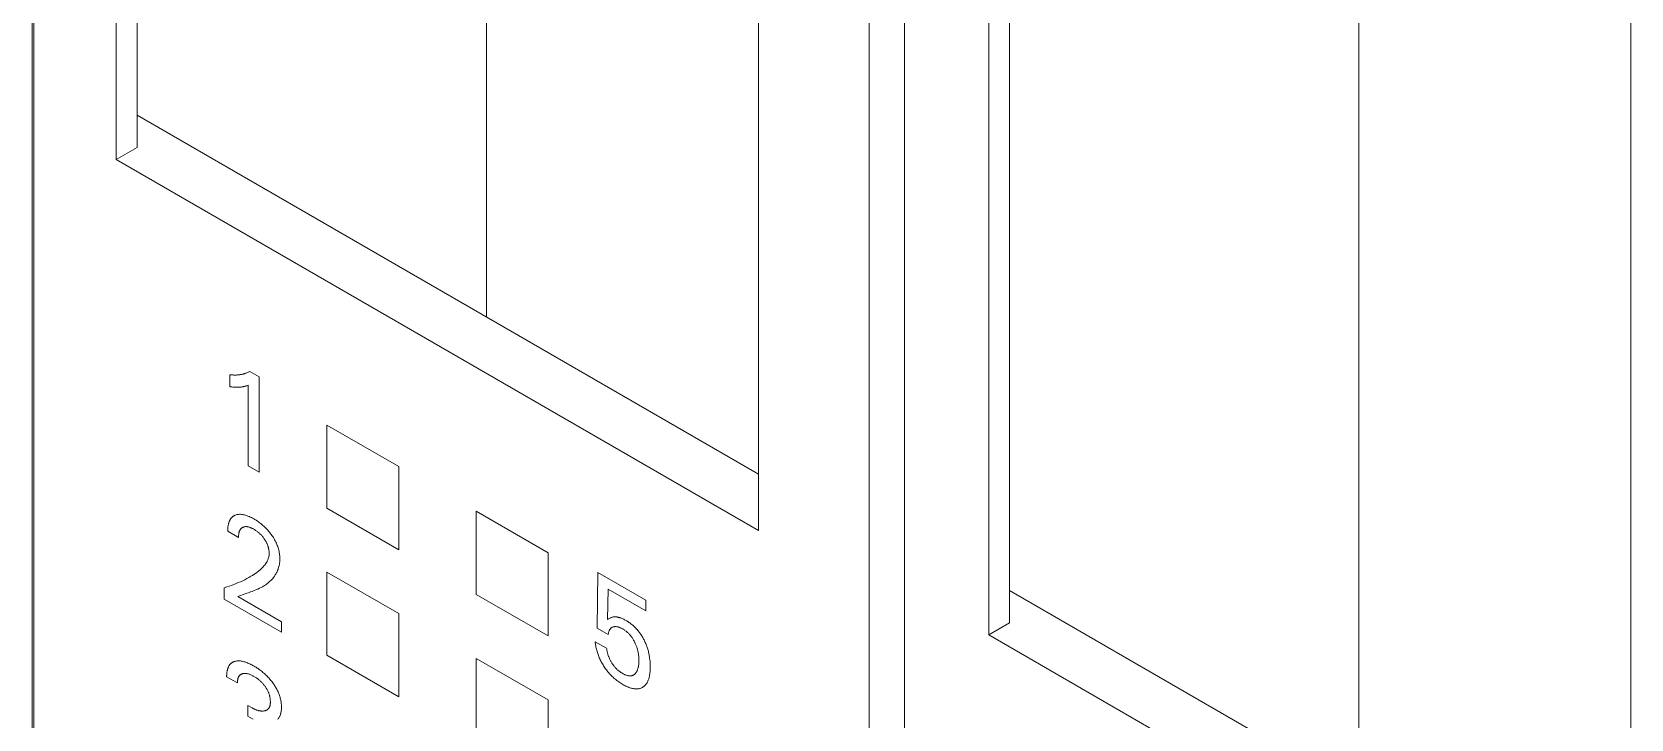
# Model space of a CAD drawing. Header units: inches. Extents: x 67578 to 72421, y -34894 to -31675.
# Drawn here: x 69258.28 to 69290.77, y -33394.44 to -33380.48 of the extents above; entities that cross this region are included whole.
import ezdxf

# ---------------------------------------------------------------- set-up
doc = ezdxf.new("R2010")
doc.units = ezdxf.units.IN
doc.header["$MEASUREMENT"] = 0

# ---------------------------------------------------------------- blocks, each defined once
blk = doc.blocks.new('ET200S')
at = {"lineweight": 0}
for p, q in [((76.1, 30.994), (76.1, -34.49)), ((76.122, -34.556), (76.122, 30.927)), ((86.794, -40.491), (86.794, 24.993)), ((87.243, 24.924), (87.243, -40.56)), ((77.177, 16.909), (77.177, -22.283)), ((77.444, -22.129), (77.444, 16.818)), ((81.903, 12.452), (81.903, -24.291)), ((85.38, 12.173), (85.38, -27.019)), ((88.321, 10.839), (88.321, -28.353)), ((88.587, -28.199), (88.587, 10.748)), ((93.046, 6.382), (93.046, -30.361)), ((96.523, 6.103), (96.523, -33.089)), ((77.444, -21.716), (85.38, -26.298)), ((77.177, -22.283), (77.444, -22.129)), ((85.38, -27.019), (77.177, -22.283)), ((78.627, -25.183), (78.627, -25.03)), ((78.636, -25.031), (78.627, -25.03)), ((78.646, -25.032), (78.636, -25.031)), ((78.655, -25.033), (78.646, -25.032)), ((78.664, -25.033), (78.655, -25.033)), ((78.674, -25.034), (78.664, -25.033)), ((78.683, -25.034), (78.674, -25.034)), ((78.692, -25.034), (78.683, -25.034)), ((78.701, -25.034), (78.692, -25.034)), ((78.71, -25.034), (78.701, -25.034)), ((78.719, -25.033), (78.71, -25.034)), ((78.728, -25.033), (78.719, -25.033)), ((78.736, -25.032), (78.728, -25.033)), ((78.745, -25.031), (78.736, -25.032)), ((78.753, -25.03), (78.745, -25.031)), ((78.762, -25.029), (78.753, -25.03)), ((78.77, -25.027), (78.762, -25.029)), ((78.779, -25.025), (78.77, -25.027)), ((78.787, -25.024), (78.779, -25.025)), ((78.795, -25.022), (78.787, -25.024)), ((78.803, -25.02), (78.795, -25.022)), ((78.812, -25.017), (78.803, -25.02)), ((78.82, -25.015), (78.812, -25.017)), ((78.828, -25.012), (78.82, -25.015)), ((78.836, -25.009), (78.828, -25.012)), ((78.843, -25.006), (78.836, -25.009)), ((78.851, -25.003), (78.843, -25.006)), ((78.859, -24.999), (78.851, -25.003)), ((78.866, -24.996), (78.859, -24.999)), ((78.874, -24.992), (78.866, -24.996)), ((78.881, -24.988), (78.874, -24.992)), ((78.881, -24.988), (79.001, -25.058)), ((79.001, -25.058), (79.001, -26.276)), ((78.627, -25.183), (78.64, -25.184)), ((78.64, -25.184), (78.653, -25.186)), ((78.653, -25.186), (78.666, -25.187)), ((78.666, -25.187), (78.679, -25.188)), ((78.679, -25.188), (78.692, -25.189)), ((78.692, -25.189), (78.702, -25.189)), ((78.702, -25.189), (78.711, -25.19)), ((78.711, -25.19), (78.721, -25.19)), ((78.721, -25.19), (78.73, -25.19)), ((78.73, -25.19), (78.739, -25.189)), ((78.739, -25.189), (78.748, -25.189)), ((78.748, -25.189), (78.756, -25.189)), ((78.756, -25.189), (78.764, -25.188)), ((78.764, -25.188), (78.772, -25.187)), ((78.772, -25.187), (78.78, -25.186)), ((78.78, -25.186), (78.788, -25.185)), ((78.788, -25.185), (78.795, -25.184)), ((78.795, -25.184), (78.802, -25.182)), ((78.802, -25.182), (78.809, -25.181)), ((78.809, -25.181), (78.815, -25.179)), ((78.815, -25.179), (78.822, -25.177)), ((78.822, -25.177), (78.829, -25.175)), ((78.829, -25.175), (78.837, -25.173)), ((78.837, -25.173), (78.848, -25.169)), ((78.848, -25.169), (78.859, -25.165)), ((78.859, -26.194), (78.859, -25.165)), ((80.784, -26.202), (79.864, -25.672)), ((79.864, -25.672), (79.864, -26.733)), ((79.001, -26.276), (78.859, -26.194)), ((80.784, -27.264), (80.784, -26.202)), ((79.864, -26.733), (80.784, -27.264)), ((78.605, -26.955), (78.604, -26.961)), ((78.606, -26.949), (78.605, -26.955)), ((78.608, -26.943), (78.606, -26.949)), ((78.609, -26.937), (78.608, -26.943)), ((78.611, -26.931), (78.609, -26.937)), ((78.612, -26.926), (78.611, -26.931)), ((78.614, -26.92), (78.612, -26.926)), ((78.615, -26.915), (78.614, -26.92)), ((78.617, -26.91), (78.615, -26.915)), ((78.619, -26.905), (78.617, -26.91)), ((78.621, -26.901), (78.619, -26.905)), ((78.623, -26.896), (78.621, -26.901)), ((78.625, -26.891), (78.623, -26.896)), ((78.627, -26.887), (78.625, -26.891)), ((78.629, -26.882), (78.627, -26.887)), ((78.632, -26.878), (78.629, -26.882)), ((78.634, -26.874), (78.632, -26.878)), ((78.637, -26.87), (78.634, -26.874)), ((78.64, -26.866), (78.637, -26.87)), ((78.643, -26.863), (78.64, -26.866)), ((78.645, -26.859), (78.643, -26.863)), ((78.648, -26.856), (78.645, -26.859)), ((78.651, -26.853), (78.648, -26.856)), ((78.654, -26.85), (78.651, -26.853)), ((78.657, -26.847), (78.654, -26.85)), ((78.66, -26.844), (78.657, -26.847)), ((78.664, -26.842), (78.66, -26.844)), ((78.667, -26.839), (78.664, -26.842)), ((78.67, -26.837), (78.667, -26.839)), ((78.674, -26.834), (78.67, -26.837)), ((78.677, -26.832), (78.674, -26.834)), ((78.681, -26.83), (78.677, -26.832)), ((78.685, -26.828), (78.681, -26.83)), ((78.688, -26.826), (78.685, -26.828)), ((78.692, -26.824), (78.688, -26.826)), ((78.696, -26.823), (78.692, -26.824)), ((78.706, -26.819), (78.696, -26.823)), ((78.717, -26.816), (78.706, -26.819)), ((78.728, -26.814), (78.717, -26.816)), ((78.739, -26.813), (78.728, -26.814)), ((78.751, -26.812), (78.739, -26.813)), ((78.763, -26.812), (78.751, -26.812)), ((78.775, -26.813), (78.763, -26.812)), ((78.788, -26.814), (78.775, -26.813)), ((78.801, -26.817), (78.788, -26.814)), ((78.814, -26.82), (78.801, -26.817)), ((78.828, -26.824), (78.814, -26.82)), ((78.841, -26.828), (78.828, -26.824)), ((78.857, -26.834), (78.841, -26.828)), ((78.872, -26.84), (78.857, -26.834)), ((78.887, -26.847), (78.872, -26.84)), ((78.902, -26.854), (78.887, -26.847)), ((78.918, -26.862), (78.902, -26.854)), ((78.933, -26.871), (78.918, -26.862)), ((78.948, -26.88), (78.933, -26.871)), ((78.963, -26.889), (78.948, -26.88)), ((78.978, -26.899), (78.963, -26.889)), ((78.993, -26.909), (78.978, -26.899)), ((79.007, -26.92), (78.993, -26.909)), ((79.022, -26.931), (79.007, -26.92)), ((79.035, -26.942), (79.022, -26.931)), ((79.049, -26.953), (79.035, -26.942)), ((79.062, -26.964), (79.049, -26.953)), ((82.693, -27.305), (81.774, -26.774)), ((81.774, -26.774), (81.774, -27.835)), ((78.601, -26.994), (78.6, -27)), ((78.6, -27), (78.6, -27.007)), ((78.6, -27.007), (78.6, -27.014)), ((78.6, -27.014), (78.6, -27.021)), ((78.6, -27.021), (78.6, -27.028)), ((78.737, -27.107), (78.6, -27.028)), ((78.602, -26.981), (78.601, -26.987)), ((78.601, -26.987), (78.601, -26.994)), ((78.603, -26.974), (78.602, -26.981)), ((78.604, -26.961), (78.603, -26.968)), ((78.603, -26.968), (78.603, -26.974)), ((78.737, -27.107), (78.738, -27.099)), ((78.738, -27.084), (78.739, -27.077)), ((78.738, -27.092), (78.738, -27.084)), ((78.738, -27.099), (78.738, -27.092)), ((78.739, -27.077), (78.74, -27.069)), ((78.74, -27.069), (78.741, -27.062)), ((78.741, -27.062), (78.742, -27.055)), ((78.742, -27.055), (78.743, -27.048)), ((78.743, -27.048), (78.745, -27.043)), ((78.745, -27.043), (78.746, -27.038)), ((78.746, -27.038), (78.748, -27.032)), ((78.748, -27.032), (78.75, -27.028)), ((78.75, -27.028), (78.752, -27.023)), ((78.752, -27.023), (78.754, -27.018)), ((78.754, -27.018), (78.756, -27.014)), ((78.756, -27.014), (78.759, -27.01)), ((78.759, -27.01), (78.761, -27.006)), ((78.761, -27.006), (78.764, -27.002)), ((78.764, -27.002), (78.767, -26.998)), ((78.767, -26.998), (78.77, -26.995)), ((78.77, -26.995), (78.773, -26.992)), ((78.773, -26.992), (78.777, -26.989)), ((78.777, -26.989), (78.78, -26.986)), ((78.78, -26.986), (78.784, -26.984)), ((78.784, -26.984), (78.787, -26.981)), ((78.787, -26.981), (78.791, -26.979)), ((78.791, -26.979), (78.796, -26.977)), ((78.796, -26.977), (78.8, -26.975)), ((78.8, -26.975), (78.805, -26.974)), ((78.805, -26.974), (78.81, -26.972)), ((78.81, -26.972), (78.815, -26.971)), ((78.815, -26.971), (78.82, -26.971)), ((78.82, -26.971), (78.825, -26.97)), ((78.825, -26.97), (78.831, -26.97)), ((78.831, -26.97), (78.836, -26.97)), ((78.836, -26.97), (78.842, -26.97)), ((78.842, -26.97), (78.848, -26.971)), ((78.848, -26.971), (78.854, -26.972)), ((78.854, -26.972), (78.86, -26.973)), ((78.86, -26.973), (78.866, -26.974)), ((78.866, -26.974), (78.872, -26.976)), ((78.872, -26.976), (78.878, -26.978)), ((78.878, -26.978), (78.885, -26.98)), ((78.885, -26.98), (78.892, -26.983)), ((78.892, -26.983), (78.898, -26.985)), ((78.898, -26.985), (78.905, -26.989)), ((78.905, -26.989), (78.912, -26.992)), ((78.912, -26.992), (78.919, -26.995)), ((78.919, -26.995), (78.926, -26.999)), ((78.926, -26.999), (78.933, -27.003)), ((78.933, -27.003), (78.941, -27.007)), ((78.941, -27.007), (78.948, -27.012)), ((78.948, -27.012), (78.956, -27.017)), ((78.956, -27.017), (78.964, -27.022)), ((78.964, -27.022), (78.971, -27.028)), ((78.971, -27.028), (78.979, -27.033)), ((78.979, -27.033), (78.986, -27.039)), ((78.986, -27.039), (78.992, -27.044)), ((78.992, -27.044), (78.998, -27.049)), ((78.998, -27.049), (79.004, -27.054)), ((79.004, -27.054), (79.01, -27.06)), ((79.01, -27.06), (79.016, -27.065)), ((79.016, -27.065), (79.021, -27.071)), ((79.021, -27.071), (79.027, -27.076)), ((79.027, -27.076), (79.032, -27.082)), ((79.032, -27.082), (79.038, -27.088)), ((79.038, -27.088), (79.043, -27.094)), ((79.043, -27.094), (79.048, -27.1)), ((79.048, -27.1), (79.053, -27.106)), ((79.053, -27.106), (79.057, -27.113)), ((79.057, -27.113), (79.062, -27.119)), ((79.074, -26.977), (79.062, -26.964)), ((79.062, -27.119), (79.067, -27.126)), ((79.067, -27.126), (79.071, -27.132)), ((79.071, -27.132), (79.075, -27.138)), ((79.087, -26.989), (79.074, -26.977)), ((79.075, -27.138), (79.079, -27.145)), ((79.079, -27.145), (79.083, -27.151)), ((79.083, -27.151), (79.087, -27.158)), ((79.1, -27.002), (79.087, -26.989)), ((79.087, -27.158), (79.09, -27.164)), ((79.111, -27.015), (79.1, -27.002)), ((79.122, -27.028), (79.111, -27.015)), ((79.134, -27.041), (79.122, -27.028)), ((79.144, -27.055), (79.134, -27.041)), ((79.155, -27.069), (79.144, -27.055)), ((79.165, -27.083), (79.155, -27.069)), ((79.174, -27.097), (79.165, -27.083)), ((79.183, -27.11), (79.174, -27.097)), ((79.191, -27.124), (79.183, -27.11)), ((79.199, -27.138), (79.191, -27.124)), ((79.207, -27.152), (79.199, -27.138)), ((79.214, -27.167), (79.207, -27.152)), ((79.09, -27.164), (79.094, -27.171)), ((79.094, -27.171), (79.097, -27.177)), ((79.097, -27.177), (79.1, -27.184)), ((79.1, -27.184), (79.103, -27.191)), ((79.103, -27.191), (79.106, -27.198)), ((79.106, -27.198), (79.108, -27.204)), ((79.108, -27.204), (79.111, -27.211)), ((79.111, -27.211), (79.113, -27.218)), ((79.113, -27.218), (79.115, -27.225)), ((79.115, -27.225), (79.117, -27.232)), ((79.117, -27.232), (79.119, -27.238)), ((79.119, -27.238), (79.121, -27.245)), ((79.121, -27.245), (79.122, -27.252)), ((79.123, -27.359), (79.121, -27.369)), ((79.122, -27.252), (79.123, -27.259)), ((79.123, -27.259), (79.125, -27.267)), ((79.125, -27.349), (79.123, -27.359)), ((79.125, -27.267), (79.126, -27.274)), ((79.127, -27.338), (79.125, -27.349)), ((79.126, -27.274), (79.127, -27.281)), ((79.127, -27.281), (79.127, -27.288)), ((79.127, -27.288), (79.128, -27.295)), ((79.128, -27.327), (79.127, -27.338)), ((79.128, -27.295), (79.128, -27.302)), ((79.128, -27.302), (79.128, -27.309)), ((79.128, -27.309), (79.128, -27.315)), ((79.128, -27.315), (79.128, -27.327)), ((79.221, -27.181), (79.214, -27.167)), ((79.227, -27.196), (79.221, -27.181)), ((79.233, -27.21), (79.227, -27.196)), ((79.238, -27.225), (79.233, -27.21)), ((79.243, -27.24), (79.238, -27.225)), ((79.247, -27.254), (79.243, -27.24)), ((79.251, -27.269), (79.247, -27.254)), ((79.255, -27.283), (79.251, -27.269)), ((79.258, -27.299), (79.255, -27.283)), ((79.261, -27.314), (79.258, -27.299)), ((79.263, -27.329), (79.261, -27.314)), ((79.264, -27.344), (79.263, -27.329)), ((79.265, -27.359), (79.264, -27.344)), ((79.266, -27.374), (79.265, -27.359)), ((82.693, -28.366), (82.693, -27.305)), ((78.954, -27.567), (78.935, -27.58)), ((78.972, -27.554), (78.954, -27.567)), ((78.991, -27.54), (78.972, -27.554)), ((79.008, -27.525), (78.991, -27.54)), ((79.025, -27.51), (79.008, -27.525)), ((79.035, -27.501), (79.025, -27.51)), ((79.045, -27.492), (79.035, -27.501)), ((79.054, -27.482), (79.045, -27.492)), ((79.063, -27.472), (79.054, -27.482)), ((79.072, -27.462), (79.063, -27.472)), ((79.08, -27.451), (79.072, -27.462)), ((79.088, -27.439), (79.08, -27.451)), ((79.096, -27.427), (79.088, -27.439)), ((79.103, -27.414), (79.096, -27.427)), ((79.107, -27.406), (79.103, -27.414)), ((79.111, -27.397), (79.107, -27.406)), ((79.114, -27.388), (79.111, -27.397)), ((79.118, -27.379), (79.114, -27.388)), ((79.121, -27.369), (79.118, -27.379)), ((79.213, -27.576), (79.219, -27.565)), ((79.219, -27.565), (79.225, -27.554)), ((79.225, -27.554), (79.231, -27.542)), ((79.231, -27.542), (79.237, -27.53)), ((79.237, -27.53), (79.242, -27.517)), ((79.242, -27.517), (79.246, -27.505)), ((79.246, -27.505), (79.25, -27.491)), ((79.25, -27.491), (79.254, -27.478)), ((79.254, -27.478), (79.258, -27.464)), ((79.258, -27.464), (79.26, -27.449)), ((79.26, -27.449), (79.263, -27.435)), ((79.263, -27.435), (79.264, -27.419)), ((79.264, -27.419), (79.265, -27.404)), ((79.265, -27.404), (79.266, -27.388)), ((79.266, -27.388), (79.266, -27.374)), ((80.784, -28.08), (79.864, -27.549)), ((79.864, -27.549), (79.864, -28.611)), ((83.318, -28.266), (83.327, -27.555)), ((83.327, -27.555), (83.941, -27.91)), ((78.587, -27.74), (78.556, -27.75)), ((78.556, -27.897), (78.556, -27.75)), ((78.618, -27.73), (78.587, -27.74)), ((78.648, -27.72), (78.618, -27.73)), ((78.678, -27.709), (78.648, -27.72)), ((78.707, -27.697), (78.678, -27.709)), ((78.735, -27.685), (78.707, -27.697)), ((78.764, -27.673), (78.735, -27.685)), ((78.792, -27.66), (78.764, -27.673)), ((78.818, -27.647), (78.792, -27.66)), ((78.845, -27.633), (78.818, -27.647)), ((78.871, -27.619), (78.845, -27.633)), ((78.897, -27.604), (78.871, -27.619)), ((78.916, -27.592), (78.897, -27.604)), ((78.935, -27.58), (78.916, -27.592)), ((78.96, -27.777), (78.983, -27.767)), ((78.983, -27.767), (79.005, -27.757)), ((79.005, -27.757), (79.027, -27.745)), ((79.027, -27.745), (79.042, -27.737)), ((79.042, -27.737), (79.057, -27.729)), ((79.057, -27.729), (79.071, -27.72)), ((79.071, -27.72), (79.085, -27.711)), ((79.085, -27.711), (79.099, -27.701)), ((79.099, -27.701), (79.113, -27.69)), ((79.113, -27.69), (79.126, -27.68)), ((79.126, -27.68), (79.139, -27.668)), ((79.139, -27.668), (79.151, -27.656)), ((79.151, -27.656), (79.163, -27.644)), ((79.163, -27.644), (79.174, -27.631)), ((79.174, -27.631), (79.186, -27.617)), ((79.186, -27.617), (79.196, -27.602)), ((79.196, -27.602), (79.206, -27.587)), ((79.206, -27.587), (79.213, -27.576)), ((83.46, -27.766), (83.452, -28.155)), ((83.941, -28.043), (83.46, -27.766)), ((79.288, -28.319), (78.556, -27.897)), ((78.729, -27.863), (78.752, -27.854)), ((78.729, -27.863), (79.288, -28.185)), ((78.752, -27.854), (78.774, -27.846)), ((78.774, -27.846), (78.798, -27.837)), ((78.798, -27.837), (78.844, -27.821)), ((78.844, -27.821), (78.867, -27.813)), ((78.867, -27.813), (78.891, -27.804)), ((78.891, -27.804), (78.914, -27.796)), ((78.914, -27.796), (78.937, -27.787)), ((78.937, -27.787), (78.96, -27.777)), ((81.774, -27.835), (82.693, -28.366)), ((83.941, -27.91), (83.941, -28.043)), ((88.587, -27.786), (96.523, -32.368)), ((80.784, -29.142), (80.784, -28.08)), ((83.462, -28.148), (83.452, -28.155)), ((83.472, -28.142), (83.462, -28.148)), ((83.481, -28.138), (83.472, -28.142)), ((83.491, -28.133), (83.481, -28.138)), ((83.499, -28.13), (83.491, -28.133)), ((83.508, -28.127), (83.499, -28.13)), ((83.515, -28.125), (83.508, -28.127)), ((83.522, -28.123), (83.515, -28.125)), ((83.529, -28.122), (83.522, -28.123)), ((83.537, -28.122), (83.529, -28.122)), ((83.544, -28.121), (83.537, -28.122)), ((83.552, -28.122), (83.544, -28.121)), ((83.559, -28.122), (83.552, -28.122)), ((83.568, -28.123), (83.559, -28.122)), ((83.576, -28.124), (83.568, -28.123)), ((83.585, -28.126), (83.576, -28.124)), ((83.593, -28.128), (83.585, -28.126)), ((83.602, -28.13), (83.593, -28.128)), ((83.61, -28.133), (83.602, -28.13)), ((83.619, -28.136), (83.61, -28.133)), ((83.629, -28.14), (83.619, -28.136)), ((83.638, -28.144), (83.629, -28.14)), ((83.648, -28.148), (83.638, -28.144)), ((83.658, -28.153), (83.648, -28.148)), ((83.668, -28.158), (83.658, -28.153)), ((83.677, -28.163), (83.668, -28.158)), ((83.687, -28.168), (83.677, -28.163)), ((83.697, -28.174), (83.687, -28.168)), ((83.706, -28.18), (83.697, -28.174)), ((83.716, -28.186), (83.706, -28.18)), ((79.288, -28.185), (79.288, -28.319)), ((83.46, -28.348), (83.318, -28.266)), ((83.46, -28.348), (83.461, -28.341)), ((83.461, -28.341), (83.462, -28.334)), ((83.462, -28.334), (83.463, -28.327)), ((83.463, -28.327), (83.464, -28.321)), ((83.464, -28.321), (83.466, -28.314)), ((83.466, -28.314), (83.468, -28.308)), ((83.468, -28.308), (83.47, -28.302)), ((83.47, -28.302), (83.472, -28.297)), ((83.472, -28.297), (83.475, -28.292)), ((83.475, -28.292), (83.478, -28.287)), ((83.478, -28.287), (83.481, -28.282)), ((83.481, -28.282), (83.484, -28.278)), ((83.484, -28.278), (83.487, -28.274)), ((83.487, -28.274), (83.49, -28.27)), ((83.49, -28.27), (83.494, -28.266)), ((83.494, -28.266), (83.498, -28.263)), ((83.498, -28.263), (83.502, -28.26)), ((83.502, -28.26), (83.507, -28.257)), ((83.507, -28.257), (83.511, -28.255)), ((83.511, -28.255), (83.516, -28.253)), ((83.516, -28.253), (83.521, -28.251)), ((83.521, -28.251), (83.526, -28.25)), ((83.526, -28.25), (83.531, -28.248)), ((83.531, -28.248), (83.536, -28.247)), ((83.536, -28.247), (83.541, -28.247)), ((83.541, -28.247), (83.546, -28.246)), ((83.546, -28.246), (83.552, -28.246)), ((83.552, -28.246), (83.557, -28.246)), ((83.557, -28.246), (83.563, -28.246)), ((83.563, -28.246), (83.569, -28.247)), ((83.569, -28.247), (83.574, -28.248)), ((83.574, -28.248), (83.58, -28.249)), ((83.58, -28.249), (83.586, -28.251)), ((83.586, -28.251), (83.592, -28.252)), ((83.592, -28.252), (83.598, -28.254)), ((83.598, -28.254), (83.606, -28.257)), ((83.606, -28.257), (83.614, -28.26)), ((83.614, -28.26), (83.622, -28.264)), ((83.622, -28.264), (83.629, -28.267)), ((83.629, -28.267), (83.637, -28.272)), ((83.637, -28.272), (83.645, -28.276)), ((83.645, -28.276), (83.652, -28.28)), ((83.652, -28.28), (83.659, -28.284)), ((83.659, -28.284), (83.666, -28.289)), ((83.666, -28.289), (83.673, -28.294)), ((83.673, -28.294), (83.68, -28.299)), ((83.68, -28.299), (83.687, -28.304)), ((83.687, -28.304), (83.694, -28.31)), ((83.694, -28.31), (83.701, -28.315)), ((83.701, -28.315), (83.707, -28.321)), ((83.707, -28.321), (83.714, -28.327)), ((83.714, -28.327), (83.72, -28.333)), ((83.725, -28.192), (83.716, -28.186)), ((83.72, -28.333), (83.726, -28.339)), ((83.735, -28.199), (83.725, -28.192)), ((83.726, -28.339), (83.732, -28.346)), ((83.732, -28.346), (83.737, -28.352)), ((83.744, -28.206), (83.735, -28.199)), ((83.737, -28.352), (83.743, -28.359)), ((83.743, -28.359), (83.749, -28.366)), ((83.753, -28.213), (83.744, -28.206)), ((83.749, -28.366), (83.754, -28.373)), ((83.763, -28.22), (83.753, -28.213)), ((83.754, -28.373), (83.76, -28.38)), ((83.76, -28.38), (83.765, -28.387)), ((83.772, -28.228), (83.763, -28.22)), ((83.765, -28.387), (83.77, -28.395)), ((83.781, -28.236), (83.772, -28.228)), ((83.789, -28.244), (83.781, -28.236)), ((83.798, -28.252), (83.789, -28.244)), ((83.806, -28.26), (83.798, -28.252)), ((83.814, -28.268), (83.806, -28.26)), ((83.822, -28.277), (83.814, -28.268)), ((83.83, -28.285), (83.822, -28.277)), ((83.837, -28.294), (83.83, -28.285)), ((83.845, -28.304), (83.837, -28.294)), ((83.852, -28.313), (83.845, -28.304)), ((83.859, -28.323), (83.852, -28.313)), ((83.867, -28.332), (83.859, -28.323)), ((83.874, -28.342), (83.867, -28.332)), ((83.88, -28.353), (83.874, -28.342)), ((83.887, -28.363), (83.88, -28.353)), ((83.893, -28.373), (83.887, -28.363)), ((83.9, -28.384), (83.893, -28.373)), ((83.906, -28.395), (83.9, -28.384)), ((88.321, -28.353), (88.587, -28.199)), ((96.523, -33.089), (88.321, -28.353)), ((83.294, -28.439), (83.439, -28.522)), ((83.294, -28.439), (83.295, -28.452)), ((83.295, -28.452), (83.297, -28.466)), ((83.297, -28.466), (83.299, -28.479)), ((83.299, -28.479), (83.301, -28.493)), ((83.301, -28.493), (83.303, -28.507)), ((83.303, -28.507), (83.306, -28.521)), ((83.306, -28.521), (83.31, -28.535)), ((83.31, -28.535), (83.313, -28.549)), ((83.313, -28.549), (83.317, -28.563)), ((83.317, -28.563), (83.321, -28.576)), ((83.321, -28.576), (83.325, -28.589)), ((83.325, -28.589), (83.33, -28.603)), ((83.44, -28.53), (83.439, -28.522)), ((83.441, -28.538), (83.44, -28.53)), ((83.442, -28.545), (83.441, -28.538)), ((83.443, -28.553), (83.442, -28.545)), ((83.445, -28.561), (83.443, -28.553)), ((83.447, -28.569), (83.445, -28.561)), ((83.449, -28.577), (83.447, -28.569)), ((83.451, -28.585), (83.449, -28.577)), ((83.453, -28.593), (83.451, -28.585)), ((83.77, -28.395), (83.775, -28.403)), ((83.775, -28.403), (83.78, -28.411)), ((83.78, -28.411), (83.784, -28.419)), ((83.784, -28.419), (83.789, -28.427)), ((83.789, -28.427), (83.793, -28.435)), ((83.793, -28.435), (83.797, -28.443)), ((83.797, -28.443), (83.801, -28.451)), ((83.801, -28.451), (83.805, -28.46)), ((83.805, -28.46), (83.809, -28.469)), ((83.809, -28.469), (83.813, -28.478)), ((83.813, -28.478), (83.817, -28.487)), ((83.817, -28.487), (83.82, -28.496)), ((83.82, -28.496), (83.823, -28.505)), ((83.823, -28.505), (83.826, -28.514)), ((83.826, -28.514), (83.829, -28.523)), ((83.829, -28.523), (83.832, -28.533)), ((83.832, -28.533), (83.835, -28.542)), ((83.835, -28.542), (83.837, -28.552)), ((83.837, -28.552), (83.839, -28.561)), ((83.839, -28.561), (83.841, -28.571)), ((83.841, -28.571), (83.843, -28.58)), ((83.843, -28.58), (83.845, -28.589)), ((83.845, -28.589), (83.846, -28.599)), ((83.911, -28.406), (83.906, -28.395)), ((83.917, -28.416), (83.911, -28.406)), ((83.922, -28.427), (83.917, -28.416)), ((83.928, -28.439), (83.922, -28.427)), ((83.933, -28.451), (83.928, -28.439)), ((83.938, -28.463), (83.933, -28.451)), ((83.943, -28.474), (83.938, -28.463)), ((83.948, -28.486), (83.943, -28.474)), ((83.952, -28.498), (83.948, -28.486)), ((83.956, -28.51), (83.952, -28.498)), ((83.96, -28.522), (83.956, -28.51)), ((83.964, -28.534), (83.96, -28.522)), ((83.968, -28.548), (83.964, -28.534)), ((83.972, -28.562), (83.968, -28.548)), ((83.975, -28.576), (83.972, -28.562)), ((83.978, -28.59), (83.975, -28.576)), ((83.981, -28.604), (83.978, -28.59)), ((78.597, -28.795), (78.595, -28.801)), ((78.598, -28.789), (78.597, -28.795)), ((78.6, -28.784), (78.598, -28.789)), ((78.602, -28.778), (78.6, -28.784)), ((78.604, -28.773), (78.602, -28.778)), ((78.606, -28.768), (78.604, -28.773)), ((78.608, -28.763), (78.606, -28.768)), ((78.61, -28.758), (78.608, -28.763)), ((78.613, -28.753), (78.61, -28.758)), ((78.615, -28.749), (78.613, -28.753)), ((78.618, -28.744), (78.615, -28.749)), ((78.621, -28.74), (78.618, -28.744)), ((78.624, -28.736), (78.621, -28.74)), ((78.627, -28.732), (78.624, -28.736)), ((78.63, -28.728), (78.627, -28.732)), ((78.633, -28.724), (78.63, -28.728)), ((78.637, -28.721), (78.633, -28.724)), ((78.641, -28.717), (78.637, -28.721)), ((78.644, -28.714), (78.641, -28.717)), ((78.648, -28.711), (78.644, -28.714)), ((78.652, -28.708), (78.648, -28.711)), ((78.656, -28.706), (78.652, -28.708)), ((78.661, -28.703), (78.656, -28.706)), ((78.665, -28.701), (78.661, -28.703)), ((78.669, -28.698), (78.665, -28.701)), ((78.674, -28.696), (78.669, -28.698)), ((78.678, -28.695), (78.674, -28.696)), ((78.683, -28.693), (78.678, -28.695)), ((78.688, -28.691), (78.683, -28.693)), ((78.692, -28.69), (78.688, -28.691)), ((78.698, -28.689), (78.692, -28.69)), ((78.703, -28.687), (78.698, -28.689)), ((78.709, -28.686), (78.703, -28.687)), ((78.714, -28.686), (78.709, -28.686)), ((78.72, -28.685), (78.714, -28.686)), ((78.725, -28.684), (78.72, -28.685)), ((78.731, -28.684), (78.725, -28.684)), ((78.737, -28.684), (78.731, -28.684)), ((78.743, -28.684), (78.737, -28.684)), ((78.749, -28.684), (78.743, -28.684)), ((78.755, -28.685), (78.749, -28.684)), ((78.761, -28.685), (78.755, -28.685)), ((78.772, -28.687), (78.761, -28.685)), ((78.783, -28.688), (78.772, -28.687)), ((78.795, -28.691), (78.783, -28.688)), ((78.807, -28.694), (78.795, -28.691)), ((78.818, -28.697), (78.807, -28.694)), ((78.83, -28.701), (78.818, -28.697)), ((78.842, -28.705), (78.83, -28.701)), ((78.855, -28.711), (78.842, -28.705)), ((78.869, -28.716), (78.855, -28.711)), ((78.882, -28.722), (78.869, -28.716)), ((78.896, -28.729), (78.882, -28.722)), ((78.909, -28.736), (78.896, -28.729)), ((78.922, -28.743), (78.909, -28.736)), ((78.936, -28.751), (78.922, -28.743)), ((78.949, -28.758), (78.936, -28.751)), ((78.962, -28.766), (78.949, -28.758)), ((78.975, -28.775), (78.962, -28.766)), ((78.988, -28.783), (78.975, -28.775)), ((79.001, -28.792), (78.988, -28.783)), ((79.014, -28.802), (79.001, -28.792)), ((79.864, -28.611), (80.784, -29.142)), ((82.693, -29.182), (81.774, -28.652)), ((81.774, -28.652), (81.774, -29.713)), ((83.33, -28.603), (83.335, -28.616)), ((83.335, -28.616), (83.34, -28.629)), ((83.34, -28.629), (83.346, -28.643)), ((83.346, -28.643), (83.351, -28.656)), ((83.351, -28.656), (83.358, -28.669)), ((83.358, -28.669), (83.364, -28.682)), ((83.364, -28.682), (83.371, -28.695)), ((83.371, -28.695), (83.378, -28.708)), ((83.378, -28.708), (83.385, -28.721)), ((83.385, -28.721), (83.393, -28.733)), ((83.393, -28.733), (83.4, -28.746)), ((83.4, -28.746), (83.408, -28.758)), ((83.408, -28.758), (83.417, -28.772)), ((83.417, -28.772), (83.427, -28.785)), ((83.427, -28.785), (83.436, -28.798)), ((83.456, -28.601), (83.453, -28.593)), ((83.458, -28.609), (83.456, -28.601)), ((83.461, -28.618), (83.458, -28.609)), ((83.464, -28.626), (83.461, -28.618)), ((83.467, -28.634), (83.464, -28.626)), ((83.471, -28.642), (83.467, -28.634)), ((83.474, -28.65), (83.471, -28.642)), ((83.478, -28.658), (83.474, -28.65)), ((83.482, -28.666), (83.478, -28.658)), ((83.485, -28.674), (83.482, -28.666)), ((83.489, -28.682), (83.485, -28.674)), ((83.494, -28.689), (83.489, -28.682)), ((83.498, -28.697), (83.494, -28.689)), ((83.502, -28.704), (83.498, -28.697)), ((83.507, -28.712), (83.502, -28.704)), ((83.511, -28.719), (83.507, -28.712)), ((83.516, -28.726), (83.511, -28.719)), ((83.521, -28.733), (83.516, -28.726)), ((83.526, -28.74), (83.521, -28.733)), ((83.531, -28.747), (83.526, -28.74)), ((83.536, -28.753), (83.531, -28.747)), ((83.541, -28.76), (83.536, -28.753)), ((83.547, -28.766), (83.541, -28.76)), ((83.552, -28.772), (83.547, -28.766)), ((83.558, -28.778), (83.552, -28.772)), ((83.564, -28.784), (83.558, -28.778)), ((83.57, -28.79), (83.564, -28.784)), ((83.576, -28.796), (83.57, -28.79)), ((83.582, -28.801), (83.576, -28.796)), ((83.835, -28.794), (83.832, -28.801)), ((83.837, -28.787), (83.835, -28.794)), ((83.839, -28.78), (83.837, -28.787)), ((83.841, -28.773), (83.839, -28.78)), ((83.843, -28.766), (83.841, -28.773)), ((83.845, -28.758), (83.843, -28.766)), ((83.846, -28.75), (83.845, -28.758)), ((83.846, -28.599), (83.848, -28.61)), ((83.848, -28.741), (83.846, -28.75)), ((83.848, -28.61), (83.849, -28.622)), ((83.849, -28.732), (83.848, -28.741)), ((83.849, -28.622), (83.85, -28.633)), ((83.85, -28.722), (83.849, -28.732)), ((83.85, -28.633), (83.851, -28.644)), ((83.851, -28.711), (83.85, -28.722)), ((83.851, -28.644), (83.851, -28.655)), ((83.851, -28.655), (83.852, -28.666)), ((83.852, -28.689), (83.851, -28.7)), ((83.851, -28.7), (83.851, -28.711)), ((83.852, -28.666), (83.852, -28.677)), ((83.852, -28.677), (83.852, -28.689)), ((83.984, -28.618), (83.981, -28.604)), ((83.986, -28.632), (83.984, -28.618)), ((83.989, -28.645), (83.986, -28.632)), ((83.992, -28.67), (83.989, -28.645)), ((83.994, -28.689), (83.992, -28.67)), ((83.995, -28.708), (83.994, -28.689)), ((83.996, -28.726), (83.995, -28.708)), ((83.995, -28.807), (83.996, -28.793)), ((83.997, -28.745), (83.996, -28.726)), ((83.996, -28.793), (83.997, -28.778)), ((83.997, -28.763), (83.997, -28.745)), ((83.997, -28.778), (83.997, -28.763)), ((78.587, -28.865), (78.586, -28.872)), ((78.586, -28.872), (78.586, -28.879)), ((78.586, -28.879), (78.586, -28.886)), ((78.724, -28.965), (78.586, -28.886)), ((78.588, -28.845), (78.587, -28.852)), ((78.587, -28.852), (78.587, -28.858)), ((78.587, -28.858), (78.587, -28.865)), ((78.589, -28.832), (78.588, -28.839)), ((78.588, -28.839), (78.588, -28.845)), ((78.59, -28.826), (78.589, -28.832)), ((78.591, -28.819), (78.59, -28.826)), ((78.592, -28.813), (78.591, -28.819)), ((78.594, -28.807), (78.592, -28.813)), ((78.595, -28.801), (78.594, -28.807)), ((78.724, -28.945), (78.725, -28.938)), ((78.724, -28.951), (78.724, -28.945)), ((78.724, -28.958), (78.724, -28.951)), ((78.724, -28.965), (78.724, -28.958)), ((78.725, -28.938), (78.726, -28.932)), ((78.726, -28.932), (78.727, -28.926)), ((78.727, -28.926), (78.728, -28.92)), ((78.728, -28.92), (78.73, -28.914)), ((78.73, -28.914), (78.731, -28.908)), ((78.731, -28.908), (78.733, -28.903)), ((78.733, -28.903), (78.735, -28.898)), ((78.735, -28.898), (78.737, -28.893)), ((78.737, -28.893), (78.739, -28.889)), ((78.739, -28.889), (78.741, -28.884)), ((78.741, -28.884), (78.744, -28.88)), ((78.744, -28.88), (78.747, -28.876)), ((78.747, -28.876), (78.75, -28.872)), ((78.75, -28.872), (78.753, -28.869)), ((78.753, -28.869), (78.756, -28.866)), ((78.756, -28.866), (78.76, -28.863)), ((78.76, -28.863), (78.763, -28.86)), ((78.763, -28.86), (78.767, -28.857)), ((78.767, -28.857), (78.771, -28.855)), ((78.771, -28.855), (78.775, -28.853)), ((78.775, -28.853), (78.78, -28.851)), ((78.78, -28.851), (78.784, -28.849)), ((78.784, -28.849), (78.789, -28.848)), ((78.789, -28.848), (78.794, -28.846)), ((78.794, -28.846), (78.8, -28.845)), ((78.8, -28.845), (78.806, -28.844)), ((78.806, -28.844), (78.812, -28.844)), ((78.812, -28.844), (78.818, -28.844)), ((78.818, -28.844), (78.824, -28.844)), ((78.824, -28.844), (78.831, -28.844)), ((78.831, -28.844), (78.837, -28.845)), ((78.837, -28.845), (78.844, -28.846)), ((78.844, -28.846), (78.851, -28.847)), ((78.851, -28.847), (78.858, -28.849)), ((78.858, -28.849), (78.865, -28.851)), ((78.865, -28.851), (78.872, -28.853)), ((78.872, -28.853), (78.879, -28.855)), ((78.879, -28.855), (78.887, -28.858)), ((78.887, -28.858), (78.895, -28.862)), ((78.895, -28.862), (78.903, -28.865)), ((78.903, -28.865), (78.911, -28.869)), ((78.911, -28.869), (78.919, -28.873)), ((78.919, -28.873), (78.926, -28.877)), ((78.926, -28.877), (78.934, -28.882)), ((78.934, -28.882), (78.943, -28.887)), ((78.943, -28.887), (78.951, -28.892)), ((78.951, -28.892), (78.959, -28.897)), ((78.959, -28.897), (78.967, -28.902)), ((78.967, -28.902), (78.975, -28.908)), ((78.975, -28.908), (78.983, -28.914)), ((78.983, -28.914), (78.991, -28.92)), ((78.991, -28.92), (78.998, -28.926)), ((78.998, -28.926), (79.005, -28.932)), ((79.005, -28.932), (79.012, -28.938)), ((79.012, -28.938), (79.019, -28.944)), ((79.027, -28.812), (79.014, -28.802)), ((79.019, -28.944), (79.026, -28.951)), ((79.026, -28.951), (79.033, -28.958)), ((79.038, -28.821), (79.027, -28.812)), ((79.033, -28.958), (79.04, -28.965)), ((79.05, -28.83), (79.038, -28.821)), ((79.04, -28.965), (79.046, -28.971)), ((79.046, -28.971), (79.051, -28.977)), ((79.062, -28.84), (79.05, -28.83)), ((79.051, -28.977), (79.056, -28.984)), ((79.056, -28.984), (79.062, -28.99)), ((79.073, -28.851), (79.062, -28.84)), ((79.062, -28.99), (79.067, -28.997)), ((79.067, -28.997), (79.072, -29.003)), ((79.084, -28.861), (79.073, -28.851)), ((79.096, -28.872), (79.084, -28.861)), ((79.107, -28.883), (79.096, -28.872)), ((79.117, -28.894), (79.107, -28.883)), ((79.127, -28.905), (79.117, -28.894)), ((79.137, -28.917), (79.127, -28.905)), ((79.147, -28.929), (79.137, -28.917)), ((79.157, -28.941), (79.147, -28.929)), ((79.166, -28.953), (79.157, -28.941)), ((79.176, -28.965), (79.166, -28.953)), ((79.183, -28.976), (79.176, -28.965)), ((79.191, -28.987), (79.183, -28.976)), ((79.198, -28.998), (79.191, -28.987)), ((79.205, -29.009), (79.198, -28.998)), ((83.436, -28.798), (83.446, -28.811)), ((83.446, -28.811), (83.456, -28.823)), ((83.456, -28.823), (83.466, -28.835)), ((83.466, -28.835), (83.477, -28.847)), ((83.477, -28.847), (83.487, -28.859)), ((83.487, -28.859), (83.498, -28.871)), ((83.498, -28.871), (83.51, -28.882)), ((83.51, -28.882), (83.521, -28.893)), ((83.521, -28.893), (83.532, -28.903)), ((83.532, -28.903), (83.544, -28.913)), ((83.544, -28.913), (83.556, -28.923)), ((83.556, -28.923), (83.568, -28.933)), ((83.568, -28.933), (83.581, -28.942)), ((83.581, -28.942), (83.594, -28.951)), ((83.588, -28.806), (83.582, -28.801)), ((83.594, -28.811), (83.588, -28.806)), ((83.601, -28.816), (83.594, -28.811)), ((83.594, -28.951), (83.606, -28.96)), ((83.607, -28.821), (83.601, -28.816)), ((83.606, -28.96), (83.619, -28.969)), ((83.613, -28.825), (83.607, -28.821)), ((83.62, -28.83), (83.613, -28.825)), ((83.619, -28.969), (83.632, -28.977)), ((83.626, -28.834), (83.62, -28.83)), ((83.632, -28.838), (83.626, -28.834)), ((83.639, -28.842), (83.632, -28.838)), ((83.632, -28.977), (83.645, -28.984)), ((83.645, -28.845), (83.639, -28.842)), ((83.652, -28.849), (83.645, -28.845)), ((83.645, -28.984), (83.658, -28.992)), ((83.659, -28.853), (83.652, -28.849)), ((83.658, -28.992), (83.671, -28.998)), ((83.666, -28.857), (83.659, -28.853)), ((83.673, -28.86), (83.666, -28.857)), ((83.671, -28.998), (83.684, -29.005)), ((83.68, -28.863), (83.673, -28.86)), ((83.687, -28.866), (83.68, -28.863)), ((83.694, -28.868), (83.687, -28.866)), ((83.701, -28.87), (83.694, -28.868)), ((83.708, -28.872), (83.701, -28.87)), ((83.713, -28.873), (83.708, -28.872)), ((83.719, -28.874), (83.713, -28.873)), ((83.724, -28.875), (83.719, -28.874)), ((83.73, -28.875), (83.724, -28.875)), ((83.735, -28.876), (83.73, -28.875)), ((83.74, -28.876), (83.735, -28.876)), ((83.745, -28.875), (83.74, -28.876)), ((83.751, -28.875), (83.745, -28.875)), ((83.755, -28.874), (83.751, -28.875)), ((83.76, -28.873), (83.755, -28.874)), ((83.765, -28.872), (83.76, -28.873)), ((83.77, -28.87), (83.765, -28.872)), ((83.774, -28.868), (83.77, -28.87)), ((83.779, -28.866), (83.774, -28.868)), ((83.783, -28.864), (83.779, -28.866)), ((83.787, -28.861), (83.783, -28.864)), ((83.791, -28.858), (83.787, -28.861)), ((83.795, -28.855), (83.791, -28.858)), ((83.799, -28.852), (83.795, -28.855)), ((83.802, -28.848), (83.799, -28.852)), ((83.806, -28.844), (83.802, -28.848)), ((83.81, -28.84), (83.806, -28.844)), ((83.814, -28.835), (83.81, -28.84)), ((83.817, -28.83), (83.814, -28.835)), ((83.821, -28.824), (83.817, -28.83)), ((83.824, -28.819), (83.821, -28.824)), ((83.827, -28.813), (83.824, -28.819)), ((83.83, -28.807), (83.827, -28.813)), ((83.832, -28.801), (83.83, -28.807)), ((83.92, -29.006), (83.927, -29)), ((83.927, -29), (83.933, -28.993)), ((83.933, -28.993), (83.939, -28.986)), ((83.939, -28.986), (83.945, -28.978)), ((83.945, -28.978), (83.951, -28.97)), ((83.951, -28.97), (83.956, -28.962)), ((83.956, -28.962), (83.961, -28.952)), ((83.961, -28.952), (83.966, -28.943)), ((83.966, -28.943), (83.97, -28.932)), ((83.97, -28.932), (83.974, -28.922)), ((83.974, -28.922), (83.978, -28.911)), ((83.978, -28.911), (83.981, -28.9)), ((83.981, -28.9), (83.984, -28.889)), ((83.984, -28.889), (83.987, -28.877)), ((83.987, -28.877), (83.989, -28.863)), ((83.989, -28.863), (83.991, -28.85)), ((83.991, -28.85), (83.993, -28.836)), ((83.993, -28.836), (83.994, -28.822)), ((83.994, -28.822), (83.995, -28.807)), ((79.072, -29.003), (79.077, -29.01)), ((79.077, -29.01), (79.082, -29.017)), ((79.082, -29.017), (79.086, -29.024)), ((79.086, -29.024), (79.09, -29.03)), ((79.09, -29.03), (79.095, -29.037)), ((79.095, -29.037), (79.099, -29.044)), ((79.099, -29.044), (79.103, -29.051)), ((79.103, -29.051), (79.106, -29.058)), ((79.106, -29.058), (79.11, -29.065)), ((79.11, -29.065), (79.114, -29.072)), ((79.114, -29.072), (79.117, -29.079)), ((79.117, -29.079), (79.12, -29.086)), ((79.12, -29.086), (79.123, -29.093)), ((79.123, -29.093), (79.125, -29.1)), ((79.125, -29.1), (79.128, -29.108)), ((79.128, -29.108), (79.13, -29.115)), ((79.13, -29.115), (79.132, -29.122)), ((79.132, -29.122), (79.134, -29.129)), ((79.134, -29.129), (79.136, -29.136)), ((79.136, -29.136), (79.138, -29.143)), ((79.138, -29.143), (79.139, -29.151)), ((79.139, -29.151), (79.141, -29.159)), ((79.141, -29.159), (79.142, -29.166)), ((79.142, -29.166), (79.143, -29.174)), ((79.143, -29.174), (79.144, -29.181)), ((79.144, -29.181), (79.144, -29.188)), ((79.144, -29.188), (79.145, -29.196)), ((79.145, -29.196), (79.145, -29.203)), ((79.145, -29.203), (79.145, -29.21)), ((79.212, -29.021), (79.205, -29.009)), ((79.219, -29.032), (79.212, -29.021)), ((79.225, -29.044), (79.219, -29.032)), ((79.231, -29.056), (79.225, -29.044)), ((79.237, -29.068), (79.231, -29.056)), ((79.242, -29.079), (79.237, -29.068)), ((79.247, -29.091), (79.242, -29.079)), ((79.252, -29.102), (79.247, -29.091)), ((79.256, -29.114), (79.252, -29.102)), ((79.261, -29.125), (79.256, -29.114)), ((79.264, -29.137), (79.261, -29.125)), ((79.268, -29.148), (79.264, -29.137)), ((79.271, -29.16), (79.268, -29.148)), ((79.274, -29.171), (79.271, -29.16)), ((79.277, -29.183), (79.274, -29.171)), ((79.279, -29.195), (79.277, -29.183)), ((79.281, -29.207), (79.279, -29.195)), ((82.693, -30.244), (82.693, -29.182)), ((83.684, -29.005), (83.697, -29.011)), ((83.697, -29.011), (83.709, -29.017)), ((83.709, -29.017), (83.722, -29.022)), ((83.722, -29.022), (83.735, -29.026)), ((83.735, -29.026), (83.747, -29.03)), ((83.747, -29.03), (83.759, -29.034)), ((83.759, -29.034), (83.77, -29.036)), ((83.77, -29.036), (83.781, -29.038)), ((83.781, -29.038), (83.792, -29.04)), ((83.792, -29.04), (83.803, -29.041)), ((83.803, -29.041), (83.813, -29.042)), ((83.813, -29.042), (83.824, -29.042)), ((83.824, -29.042), (83.834, -29.041)), ((83.834, -29.041), (83.843, -29.04)), ((83.843, -29.04), (83.851, -29.039)), ((83.851, -29.039), (83.86, -29.037)), ((83.86, -29.037), (83.868, -29.035)), ((83.868, -29.035), (83.876, -29.032)), ((83.876, -29.032), (83.883, -29.029)), ((83.883, -29.029), (83.891, -29.026)), ((83.891, -29.026), (83.898, -29.022)), ((83.898, -29.022), (83.905, -29.017)), ((83.905, -29.017), (83.913, -29.012)), ((83.913, -29.012), (83.92, -29.006)), ((78.857, -29.254), (78.904, -29.281)), ((78.857, -29.391), (78.857, -29.254)), ((78.915, -29.424), (78.857, -29.391)), ((78.911, -29.285), (78.904, -29.281)), ((78.917, -29.288), (78.911, -29.285)), ((78.924, -29.292), (78.917, -29.288)), ((78.93, -29.295), (78.924, -29.292)), ((78.937, -29.298), (78.93, -29.295)), ((78.943, -29.301), (78.937, -29.298)), ((78.95, -29.304), (78.943, -29.301)), ((78.956, -29.306), (78.95, -29.304)), ((78.963, -29.309), (78.956, -29.306)), ((78.969, -29.311), (78.963, -29.309)), ((78.975, -29.313), (78.969, -29.311)), ((78.981, -29.315), (78.975, -29.313)), ((78.987, -29.317), (78.981, -29.315)), ((78.993, -29.318), (78.987, -29.317)), ((78.998, -29.32), (78.993, -29.318)), ((79.004, -29.321), (78.998, -29.32)), ((79.01, -29.322), (79.004, -29.321)), ((79.016, -29.323), (79.01, -29.322)), ((79.022, -29.323), (79.016, -29.323)), ((79.027, -29.324), (79.022, -29.323)), ((79.033, -29.324), (79.027, -29.324)), ((79.038, -29.324), (79.033, -29.324)), ((79.044, -29.324), (79.038, -29.324)), ((79.049, -29.324), (79.044, -29.324)), ((79.054, -29.324), (79.049, -29.324)), ((79.059, -29.323), (79.054, -29.324)), ((79.064, -29.322), (79.059, -29.323)), ((79.069, -29.321), (79.064, -29.322)), ((79.073, -29.321), (79.069, -29.321)), ((79.077, -29.32), (79.073, -29.321)), ((79.081, -29.318), (79.077, -29.32)), ((79.084, -29.317), (79.081, -29.318)), ((79.088, -29.316), (79.084, -29.317)), ((79.092, -29.314), (79.088, -29.316)), ((79.096, -29.312), (79.092, -29.314)), ((79.099, -29.311), (79.096, -29.312)), ((79.103, -29.308), (79.099, -29.311)), ((79.106, -29.306), (79.103, -29.308)), ((79.109, -29.304), (79.106, -29.306)), ((79.112, -29.301), (79.109, -29.304)), ((79.115, -29.299), (79.112, -29.301)), ((79.117, -29.296), (79.115, -29.299)), ((79.12, -29.294), (79.117, -29.296)), ((79.122, -29.291), (79.12, -29.294)), ((79.125, -29.288), (79.122, -29.291)), ((79.127, -29.284), (79.125, -29.288)), ((79.129, -29.281), (79.127, -29.284)), ((79.131, -29.278), (79.129, -29.281)), ((79.133, -29.274), (79.131, -29.278)), ((79.134, -29.27), (79.133, -29.274)), ((79.136, -29.266), (79.134, -29.27)), ((79.137, -29.262), (79.136, -29.266)), ((79.139, -29.258), (79.137, -29.262)), ((79.14, -29.254), (79.139, -29.258)), ((79.141, -29.249), (79.14, -29.254)), ((79.142, -29.245), (79.141, -29.249)), ((79.143, -29.24), (79.142, -29.245)), ((79.144, -29.23), (79.143, -29.235)), ((79.143, -29.235), (79.143, -29.24)), ((79.145, -29.22), (79.144, -29.225)), ((79.144, -29.225), (79.144, -29.23)), ((79.145, -29.21), (79.145, -29.215)), ((79.145, -29.215), (79.145, -29.22)), ((79.253, -29.41), (79.258, -29.403)), ((79.258, -29.403), (79.262, -29.396)), ((79.262, -29.396), (79.266, -29.388)), ((79.266, -29.388), (79.269, -29.38)), ((79.269, -29.38), (79.273, -29.371)), ((79.273, -29.371), (79.275, -29.362)), ((79.275, -29.362), (79.278, -29.352)), ((79.278, -29.352), (79.28, -29.342)), ((79.28, -29.342), (79.282, -29.332)), ((79.283, -29.219), (79.281, -29.207)), ((79.282, -29.332), (79.284, -29.321)), ((79.284, -29.231), (79.283, -29.219)), ((79.285, -29.242), (79.284, -29.231)), ((79.284, -29.321), (79.285, -29.31)), ((79.286, -29.253), (79.285, -29.242)), ((79.285, -29.31), (79.286, -29.299)), ((79.286, -29.265), (79.286, -29.253)), ((79.286, -29.276), (79.286, -29.265)), ((79.286, -29.287), (79.286, -29.276)), ((79.286, -29.299), (79.286, -29.287)), ((78.915, -29.424), (78.925, -29.43)), ((79.237, -29.429), (79.243, -29.423)), ((79.243, -29.423), (79.248, -29.417)), ((79.248, -29.417), (79.253, -29.41))]:
    blk.add_line(p, q, dxfattribs=at)

msp = doc.modelspace()

# ---------------------------------------------------------------- block references
at = {"xscale": 1.59100124616462, "yscale": 1.59100124616462, "zscale": 1.59100124616462}
msp.add_blockref('ET200S', (69137.204, -33347.624), dxfattribs=at)

doc.saveas('drawing.dxf')
